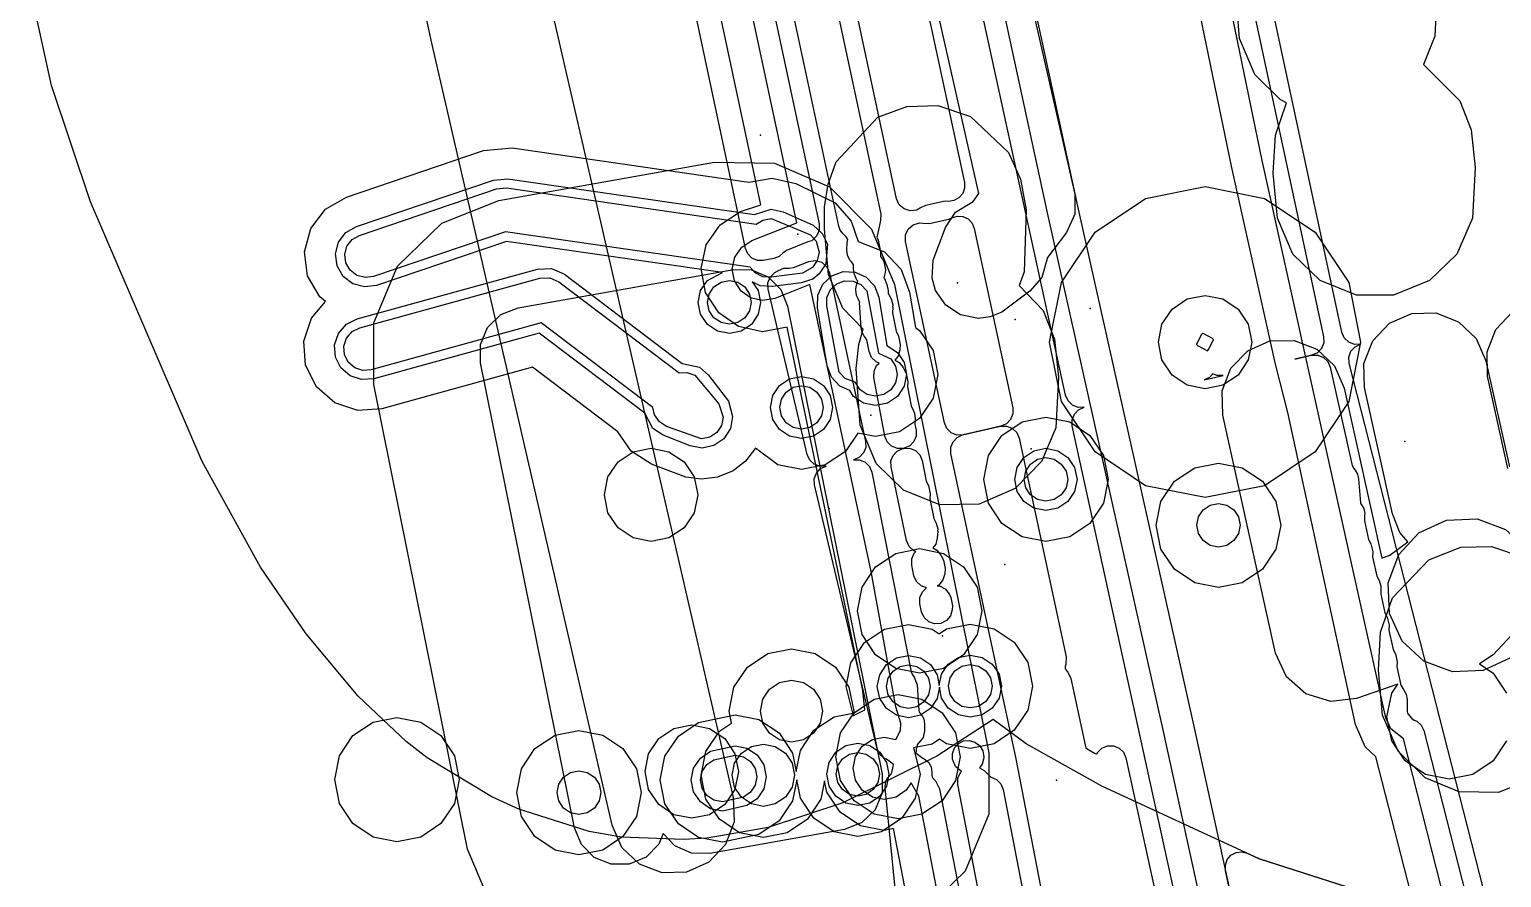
# Model space of a CAD drawing. Header units: metres. Extents: x 8738 to 9560, y -8972 to -7699.
# Drawn here: x 8852.32 to 8899.65, y -8761.87 to -8734.61 of the extents above; entities that cross this region are included whole.
import ezdxf

# ---------------------------------------------------------------- set-up
doc = ezdxf.new("R2010")
doc.units = ezdxf.units.M
for name, color, linetype in [('AI_GREENING_ALLOWED_ZONE', 4, 'Continuous'), ('AI_GREENING_EXCLUSIONS', 1, 'Continuous'), ('AI_GREENING_LAWN', 82, 'Continuous'), ('AI_GREENING_REJECTED', 6, 'Continuous')]:
    doc.layers.add(name, color=color, linetype=linetype)

msp = doc.modelspace()

# ---------------------------------------------------------------- linework, layer by layer
at = {"layer": 'AI_GREENING_ALLOWED_ZONE'}
msp.add_lwpolyline([(8895.988, -8785.51), (8890.772, -8761.656), (8890.766, -8761.472), (8890.827, -8761.299), (8890.947, -8761.16), (8891.109, -8761.073), (8891.291, -8761.05), (8891.469, -8761.095), (8891.834, -8761.263), (8891.863, -8761.275), (8894.944, -8762.261)], dxfattribs=at)
at = {"layer": 'AI_GREENING_EXCLUSIONS'}
for points in [[(8867.153, -8659.18), (8873.409, -8686.68), (8873.845, -8689.742), (8879.205, -8714.111), (8879.213, -8714.501), (8879.071, -8714.864), (8878.889, -8715.053), (8878.592, -8715.756), (8879.813, -8721.439), (8880.346, -8721.871), (8880.957, -8722.648), (8881.296, -8723.364), (8881.455, -8723.943), (8885.033, -8740.5), (8888.77, -8757.183), (8895.012, -8785.73)], [(8868.13, -8658.965), (8874.384, -8686.457), (8874.83, -8689.565), (8880.181, -8713.896), (8880.197, -8714.676), (8879.913, -8715.403), (8879.787, -8715.534), (8879.639, -8715.868), (8880.718, -8720.892), (8880.995, -8721.11), (8881.85, -8722.198), (8882.26, -8723.1), (8882.419, -8723.678), (8886.009, -8740.286), (8889.747, -8756.969), (8895.989, -8785.516)], [(8897.336, -8764.76), (8895.607, -8757.997), (8895.266, -8757.67), (8894.952, -8756.956), (8892.775, -8746.926), (8892.375, -8745.366), (8890.965, -8739.002), (8888.288, -8726.018), (8880.397, -8689.46), (8876.974, -8674.191)], [(8898.309, -8764.529), (8896.491, -8757.414), (8896.085, -8757.096), (8895.928, -8756.739), (8891.947, -8738.815), (8889.267, -8725.812), (8881.373, -8689.246), (8877.952, -8673.981)], [(8883.872, -8774.6), (8880.912, -8759.26), (8880.912, -8759.26), (8880.664, -8758.833), (8880.507, -8759.068), (8880.183, -8759.285), (8879.8, -8759.361), (8879.417, -8759.285), (8879.093, -8759.068), (8878.876, -8758.744), (8878.8, -8758.361), (8878.876, -8757.978), (8879.093, -8757.654), (8879.417, -8757.437), (8879.8, -8757.361), (8880.169, -8757.434), (8880.327, -8757.145), (8880.328, -8756.916), (8880.174, -8756.386), (8879.38, -8752.038), (8877.408, -8742.809), (8876.282, -8743.255), (8875.898, -8743.325), (8875.517, -8743.243), (8875.196, -8743.021), (8874.984, -8742.693), (8874.914, -8742.309), (8874.996, -8741.928), (8875.218, -8741.607), (8875.546, -8741.395), (8876.984, -8740.826), (8873.281, -8723.495)], [(8882.648, -8773.505), (8880.095, -8760.302), (8879.8, -8760.361), (8879.8, -8760.361), (8879.035, -8760.209), (8878.386, -8759.775), (8877.952, -8759.126), (8877.879, -8758.76), (8877.762, -8759.35), (8877.328, -8759.999), (8876.679, -8760.433), (8875.914, -8760.585), (8875.149, -8760.433), (8874.5, -8759.999), (8874.066, -8759.35), (8873.914, -8758.585), (8874.066, -8757.82), (8874.5, -8757.171), (8874.894, -8756.908), (8874.817, -8756.523), (8874.969, -8755.758), (8875.403, -8755.109), (8876.052, -8754.675), (8876.817, -8754.523), (8877.582, -8754.675), (8878.231, -8755.109), (8878.665, -8755.758), (8878.817, -8756.523), (8878.786, -8756.679), (8879.174, -8756.485), (8879.107, -8755.865), (8876.677, -8744.174), (8875.882, -8744.325), (8875.119, -8744.16), (8874.477, -8743.716), (8874.054, -8743.061), (8873.914, -8742.293), (8874.079, -8741.53), (8874.523, -8740.888), (8875.178, -8740.465), (8875.837, -8740.244), (8872.508, -8724.663)], [(8884.185, -8732.237), (8885.925, -8739.899), (8885.929, -8740.547), (8885.659, -8741.136), (8885.049, -8741.944), (8884.865, -8742.583), (8884.478, -8743.023), (8883.584, -8743.692), (8883.21, -8743.848), (8882.825, -8743.898), (8882.251, -8743.784), (8881.782, -8743.476), (8881.449, -8742.995), (8881.339, -8742.604), (8881.373, -8742.02), (8881.773, -8740.978), (8881.773, -8740.978), (8882.09, -8740.486), (8882.655, -8740.135), (8882.845, -8739.884), (8881.26, -8732.901)], [(8897.581, -8733.274), (8897.504, -8734.819), (8897.139, -8735.733), (8898.307, -8736.904), (8898.668, -8737.833), (8898.801, -8739.05), (8898.707, -8740.676), (8898.209, -8741.827), (8897.332, -8742.682), (8896.167, -8743.152), (8894.979, -8743.152), (8893.814, -8742.682), (8892.937, -8741.827), (8892.439, -8740.676), (8892.306, -8739.223), (8892.374, -8738.001), (8892.732, -8736.963), (8892.527, -8736.861), (8891.717, -8736.051), (8891.219, -8734.9), (8891.074, -8733)], [(8894.96, -8762.266), (8891.848, -8761.27), (8886.796, -8758.94), (8884.358, -8757.572), (8883.298, -8756.793), (8881.495, -8757.974), (8878.469, -8759.469), (8876.07, -8760.265), (8874.105, -8760.609), (8873.346, -8760.651), (8871.352, -8760.571), (8870.31, -8760.389), (8868.052, -8759.677), (8867.179, -8759.281), (8865.105, -8758.022), (8864.426, -8757.503), (8862.885, -8756.04), (8861.211, -8754.041), (8859.742, -8751.891), (8857.873, -8748.499), (8854.277, -8740.147), (8853.023, -8736.412), (8852.318, -8733.158)], [(8899.81, -8757.477), (8899.376, -8758.126), (8898.727, -8758.56), (8897.962, -8758.712), (8897.197, -8758.56), (8896.548, -8758.126), (8896.114, -8757.477), (8895.962, -8756.712), (8896.114, -8755.947), (8896.307, -8755.659), (8894.984, -8756.115), (8894.155, -8756.216), (8893.356, -8755.969), (8892.728, -8755.418), (8892.38, -8754.657), (8890.681, -8747.007), (8890.681, -8747.007), (8890.664, -8746.227), (8890.946, -8745.5), (8891.486, -8744.936), (8892.2, -8744.621), (8892.98, -8744.604), (8893.708, -8744.887), (8894.272, -8745.426), (8894.586, -8746.14), (8895.799, -8751.603), (8896.055, -8751.514), (8896.631, -8751.077), (8896.377, -8750.776), (8896.141, -8750.182), (8895.24, -8746.123), (8895.222, -8745.343), (8895.505, -8744.616), (8896.044, -8744.052), (8896.758, -8743.737), (8897.538, -8743.72), (8898.266, -8744.002), (8898.83, -8744.542), (8899.144, -8745.256), (8899.902, -8748.666)], [(8899.853, -8748.719), (8899.195, -8745.758), (8899.178, -8744.977), (8899.461, -8744.25), (8900, -8743.686)], [(8900.113, -8753.917), (8899.376, -8754.714), (8898.94, -8755.006), (8899.376, -8755.298), (8899.81, -8755.947)]]:
    msp.add_lwpolyline(points, dxfattribs=at)
for points in [[(8855.392, -8673.339), (8855.953, -8673.881), (8856.263, -8674.597), (8869.158, -8734.191), (8874.947, -8759.301), (8874.97, -8760.081), (8874.692, -8760.811), (8874.157, -8761.378), (8873.445, -8761.697), (8872.664, -8761.72), (8871.935, -8761.442), (8871.368, -8760.907), (8871.048, -8760.195), (8865.251, -8735.051), (8852.354, -8675.443), (8852.341, -8674.663), (8852.627, -8673.937), (8853.17, -8673.376), (8853.886, -8673.065), (8854.666, -8673.052), (8855.392, -8673.339)], [(8855.392, -8673.339), (8855.953, -8673.881), (8856.263, -8674.597), (8869.158, -8734.191), (8874.947, -8759.301), (8874.97, -8760.081), (8874.692, -8760.811), (8874.157, -8761.378), (8873.445, -8761.697), (8872.664, -8761.72), (8871.935, -8761.442), (8871.368, -8760.907), (8871.048, -8760.195), (8865.251, -8735.051), (8852.354, -8675.443), (8852.341, -8674.663), (8852.627, -8673.937), (8853.17, -8673.376), (8853.886, -8673.065), (8854.666, -8673.052), (8855.392, -8673.339)], [(8881.52, -8737.053), (8882.57, -8737.405), (8883.794, -8738.564), (8884.18, -8739.42), (8884.362, -8740.409), (8884.297, -8742.401), (8884.133, -8742.834), (8884.913, -8743.638), (8885.274, -8744.567), (8885.407, -8745.784), (8885.313, -8747.41), (8884.86, -8748.494), (8884.005, -8749.371), (8882.854, -8749.869), (8881.585, -8749.886), (8880.42, -8749.416), (8879.543, -8748.561), (8879.028, -8747.329), (8878.9, -8745.51), (8878.98, -8744.735), (8879.125, -8744.248), (8878.465, -8743.566), (8878.012, -8742.482), (8877.879, -8741.029), (8877.88, -8740.311), (8877.997, -8739.584), (8878.258, -8738.86), (8879.595, -8737.43), (8880.526, -8737.08), (8881.52, -8737.053)], [(8861.136, -8744.626), (8861.382, -8743.885), (8861.841, -8743.354), (8861.649, -8743.207), (8861.259, -8742.531), (8861.158, -8741.758), (8861.36, -8741.004), (8861.835, -8740.385), (8862.511, -8739.995), (8866.914, -8738.502), (8867.842, -8738.416), (8875.45, -8739.517), (8876.191, -8739.386), (8876.952, -8739.555), (8878.225, -8740.18), (8878.737, -8740.768), (8878.959, -8741.428), (8879.805, -8741.755), (8880.339, -8742.324), (8880.613, -8743.055), (8880.801, -8744.194), (8880.934, -8744.282), (8881.367, -8744.931), (8881.519, -8745.697), (8881.367, -8746.462), (8880.934, -8747.111), (8880.285, -8747.544), (8879.519, -8747.697), (8878.949, -8747.583), (8878.554, -8748.174), (8877.905, -8748.608), (8877.14, -8748.76), (8876.375, -8748.608), (8875.656, -8748.07), (8875.34, -8748.482), (8874.937, -8748.793), (8874.438, -8749.001), (8873.925, -8749.068), (8873.421, -8749.003), (8872.321, -8748.584), (8871.665, -8748.161), (8871.238, -8747.542), (8868.496, -8745.467), (8863.652, -8746.801), (8862.874, -8746.858), (8862.133, -8746.612), (8861.543, -8746.102), (8861.193, -8745.404), (8861.136, -8744.626)], [(8883.164, -8759.841), (8882.396, -8761.665), (8880.98, -8763.048), (8879.139, -8763.774), (8874.806, -8764.545), (8873.172, -8764.512), (8872.296, -8764.877), (8870.345, -8764.883), (8868.54, -8764.142), (8867.157, -8762.766), (8866.405, -8760.966), (8863.387, -8746.021), (8863.387, -8744.041), (8864.155, -8742.217), (8865.571, -8740.834), (8867.412, -8740.108), (8874.347, -8738.874), (8876.269, -8738.908), (8878.037, -8739.664), (8879.388, -8741.031), (8880.124, -8742.807), (8883.164, -8757.861), (8883.164, -8759.841)], [(8862.257, -8741.446), (8862.494, -8741.137), (8862.832, -8740.942), (8867.235, -8739.449), (8867.699, -8739.406), (8875.628, -8740.553), (8876.169, -8740.386), (8876.55, -8740.47), (8877.513, -8740.902), (8877.803, -8741.163), (8877.971, -8741.515), (8877.926, -8742.145), (8877.709, -8742.469), (8877.499, -8742.63), (8877.129, -8742.754), (8876.202, -8742.872), (8875.813, -8742.845), (8875.557, -8742.718), (8875.744, -8742.998), (8875.82, -8743.381), (8875.744, -8743.764), (8875.527, -8744.088), (8875.203, -8744.305), (8874.82, -8744.381), (8874.437, -8744.305), (8874.113, -8744.088), (8873.896, -8743.764), (8873.82, -8743.381), (8873.896, -8742.998), (8874.113, -8742.674), (8874.6, -8742.425), (8867.65, -8741.42), (8863.475, -8742.836), (8863.088, -8742.887), (8862.711, -8742.786), (8862.401, -8742.548), (8862.206, -8742.21), (8862.156, -8741.823), (8862.257, -8741.446)], [(8893.649, -8748.192), (8892.026, -8749.275), (8890.113, -8749.656), (8888.2, -8749.275), (8886.577, -8748.192), (8885.494, -8746.569), (8885.113, -8744.656), (8885.494, -8742.743), (8886.577, -8741.12), (8888.2, -8740.037), (8890.113, -8739.656), (8892.026, -8740.037), (8893.649, -8741.12), (8894.732, -8742.743), (8895.113, -8744.656), (8894.732, -8746.569), (8893.649, -8748.192)], [(8875.487, -8742.25), (8867.622, -8741.112), (8863.378, -8742.552), (8863.107, -8742.587), (8862.844, -8742.517), (8862.627, -8742.35), (8862.49, -8742.114), (8862.455, -8741.843), (8862.526, -8741.579), (8862.692, -8741.363), (8862.928, -8741.226), (8867.331, -8739.733), (8867.656, -8739.703), (8875.687, -8740.864), (8875.893, -8740.733), (8876.162, -8740.686), (8877.43, -8741.208), (8877.609, -8741.414), (8877.702, -8741.762), (8877.648, -8742.03), (8877.497, -8742.257), (8877.174, -8742.44), (8876.164, -8742.575), (8875.892, -8742.556), (8875.647, -8742.434), (8875.487, -8742.25)], [(8862.128, -8744.75), (8862.251, -8744.379), (8862.506, -8744.084), (8862.855, -8743.909), (8868.65, -8742.313), (8869.104, -8742.295), (8869.519, -8742.479), (8873.307, -8745.346), (8873.861, -8745.461), (8874.153, -8745.719), (8874.788, -8746.562), (8874.925, -8747.052), (8874.855, -8747.436), (8874.644, -8747.764), (8874.323, -8747.986), (8873.941, -8748.068), (8873.557, -8747.998), (8872.689, -8747.654), (8872.361, -8747.442), (8872.1, -8746.941), (8868.706, -8744.372), (8863.386, -8745.837), (8862.997, -8745.865), (8862.627, -8745.743), (8862.332, -8745.487), (8862.157, -8745.139), (8862.128, -8744.75)], [(8879.503, -8759.695), (8879.078, -8760.11), (8878.526, -8760.328), (8874.193, -8761.099), (8873.608, -8761.087), (8873.072, -8760.852), (8872.697, -8760.462), (8872.556, -8760.806), (8872.143, -8761.221), (8871.603, -8761.447), (8871.018, -8761.448), (8870.476, -8761.226), (8870.061, -8760.813), (8869.836, -8760.273), (8866.818, -8745.328), (8866.818, -8744.734), (8867.048, -8744.187), (8867.473, -8743.772), (8868.025, -8743.554), (8874.96, -8742.32), (8875.537, -8742.33), (8876.067, -8742.557), (8876.473, -8742.967), (8876.693, -8743.5), (8879.733, -8758.554), (8879.733, -8759.148), (8879.503, -8759.695)], [(8880.443, -8745.314), (8880.519, -8745.697), (8880.443, -8746.079), (8880.227, -8746.404), (8879.902, -8746.621), (8879.519, -8746.697), (8879.137, -8746.621), (8878.812, -8746.404), (8878.688, -8746.218), (8878.367, -8746.073), (8878.101, -8745.788), (8877.963, -8745.423), (8877.653, -8743.543), (8877.666, -8743.153), (8877.827, -8742.797), (8878.112, -8742.531), (8878.477, -8742.393), (8878.867, -8742.406), (8879.223, -8742.567), (8879.489, -8742.852), (8879.627, -8743.217), (8879.883, -8744.769), (8880.227, -8744.99), (8880.443, -8745.314)], [(8862.512, -8744.527), (8862.691, -8744.321), (8862.935, -8744.198), (8868.73, -8742.602), (8869.048, -8742.589), (8869.338, -8742.718), (8873.208, -8745.647), (8873.452, -8745.632), (8873.71, -8745.72), (8874.482, -8746.643), (8874.625, -8747.068), (8874.572, -8747.336), (8874.42, -8747.563), (8874.193, -8747.715), (8873.925, -8747.768), (8872.799, -8747.375), (8872.57, -8747.227), (8872.414, -8747.002), (8872.363, -8746.763), (8868.769, -8744.043), (8863.307, -8745.548), (8863.034, -8745.568), (8862.775, -8745.482), (8862.568, -8745.303), (8862.446, -8745.059), (8862.426, -8744.787), (8862.512, -8744.527)], [(8874.552, -8744.028), (8874.325, -8743.876), (8874.173, -8743.649), (8874.12, -8743.381), (8874.173, -8743.113), (8874.325, -8742.886), (8874.552, -8742.734), (8874.82, -8742.681), (8875.088, -8742.734), (8875.315, -8742.886), (8875.467, -8743.113), (8875.52, -8743.381), (8875.467, -8743.649), (8875.315, -8743.876), (8875.088, -8744.028), (8874.82, -8744.081), (8874.552, -8744.028)], [(8880.014, -8745.202), (8880.166, -8745.429), (8880.219, -8745.697), (8880.166, -8745.965), (8880.014, -8746.192), (8879.787, -8746.343), (8879.519, -8746.397), (8879.252, -8746.343), (8879.024, -8746.192), (8878.869, -8745.944), (8878.542, -8745.829), (8878.355, -8745.63), (8877.949, -8743.494), (8877.958, -8743.221), (8878.071, -8742.972), (8878.27, -8742.785), (8878.526, -8742.689), (8878.799, -8742.698), (8879.048, -8742.811), (8879.235, -8743.01), (8879.619, -8745.017), (8880.014, -8745.202)], [(8890.687, -8746.042), (8890.113, -8746.156), (8889.539, -8746.042), (8889.052, -8745.717), (8888.727, -8745.23), (8888.613, -8744.656), (8888.727, -8744.082), (8889.052, -8743.595), (8889.539, -8743.27), (8890.113, -8743.156), (8890.687, -8743.27), (8891.174, -8743.595), (8891.499, -8744.082), (8891.613, -8744.656), (8891.499, -8745.23), (8891.174, -8745.717), (8890.687, -8746.042)], [(8876.757, -8747.684), (8876.433, -8747.467), (8876.216, -8747.143), (8876.14, -8746.76), (8876.216, -8746.377), (8876.433, -8746.053), (8876.757, -8745.836), (8877.14, -8745.76), (8877.523, -8745.836), (8877.847, -8746.053), (8878.064, -8746.377), (8878.14, -8746.76), (8878.064, -8747.143), (8877.847, -8747.467), (8877.523, -8747.684), (8877.14, -8747.76), (8876.757, -8747.684)], [(8876.872, -8747.407), (8876.645, -8747.255), (8876.493, -8747.028), (8876.44, -8746.76), (8876.493, -8746.492), (8876.645, -8746.265), (8876.872, -8746.113), (8877.14, -8746.06), (8877.408, -8746.113), (8877.635, -8746.265), (8877.787, -8746.492), (8877.84, -8746.76), (8877.787, -8747.028), (8877.635, -8747.255), (8877.408, -8747.407), (8877.14, -8747.46), (8876.872, -8747.407)], [(8885.762, -8750.922), (8884.997, -8751.074), (8884.232, -8750.922), (8883.583, -8750.488), (8883.149, -8749.839), (8882.997, -8749.074), (8883.149, -8748.309), (8883.583, -8747.66), (8884.232, -8747.226), (8884.997, -8747.074), (8885.762, -8747.226), (8886.411, -8747.66), (8886.845, -8748.309), (8886.997, -8749.074), (8886.845, -8749.839), (8886.411, -8750.488), (8885.762, -8750.922)], [(8872.876, -8750.955), (8872.302, -8751.069), (8871.728, -8750.955), (8871.241, -8750.63), (8870.916, -8750.143), (8870.802, -8749.569), (8870.916, -8748.995), (8871.241, -8748.508), (8871.728, -8748.183), (8872.302, -8748.069), (8872.876, -8748.183), (8873.362, -8748.508), (8873.687, -8748.995), (8873.802, -8749.569), (8873.687, -8750.143), (8873.362, -8750.63), (8872.876, -8750.955)], [(8884.997, -8750.074), (8884.614, -8749.998), (8884.29, -8749.781), (8884.073, -8749.457), (8883.997, -8749.074), (8884.073, -8748.691), (8884.29, -8748.367), (8884.614, -8748.15), (8884.997, -8748.074), (8885.38, -8748.15), (8885.704, -8748.367), (8885.921, -8748.691), (8885.997, -8749.074), (8885.921, -8749.457), (8885.704, -8749.781), (8885.38, -8749.998), (8884.997, -8750.074)], [(8884.729, -8749.721), (8884.502, -8749.569), (8884.35, -8749.342), (8884.297, -8749.074), (8884.35, -8748.806), (8884.502, -8748.579), (8884.729, -8748.427), (8884.997, -8748.374), (8885.265, -8748.427), (8885.492, -8748.579), (8885.644, -8748.806), (8885.697, -8749.074), (8885.644, -8749.342), (8885.492, -8749.569), (8885.265, -8749.721), (8884.997, -8749.774), (8884.729, -8749.721)], [(8891.31, -8748.7), (8891.959, -8749.134), (8892.393, -8749.783), (8892.545, -8750.548), (8892.393, -8751.313), (8891.959, -8751.962), (8891.31, -8752.396), (8890.545, -8752.548), (8889.78, -8752.396), (8889.131, -8751.962), (8888.697, -8751.313), (8888.545, -8750.548), (8888.697, -8749.783), (8889.131, -8749.134), (8889.78, -8748.7), (8890.545, -8748.548), (8891.31, -8748.7)], [(8891.04, -8750.053), (8891.192, -8750.28), (8891.245, -8750.548), (8891.192, -8750.816), (8891.04, -8751.043), (8890.813, -8751.195), (8890.545, -8751.248), (8890.277, -8751.195), (8890.05, -8751.043), (8889.898, -8750.816), (8889.845, -8750.548), (8889.898, -8750.28), (8890.05, -8750.053), (8890.277, -8749.901), (8890.545, -8749.848), (8890.813, -8749.901), (8891.04, -8750.053)], [(8896.991, -8750.788), (8897.873, -8750.379), (8898.859, -8750.34), (8899.776, -8750.681), (8900.475, -8751.328), (8900.884, -8752.21), (8900.923, -8753.196), (8900.582, -8754.113), (8899.935, -8754.812), (8899.053, -8755.221), (8898.067, -8755.26), (8897.15, -8754.919), (8896.451, -8754.272), (8896.042, -8753.39), (8896.003, -8752.404), (8896.344, -8751.487), (8896.991, -8750.788)], [(8882.937, -8753.3), (8882.785, -8754.065), (8882.351, -8754.714), (8881.702, -8755.148), (8880.937, -8755.3), (8880.172, -8755.148), (8879.523, -8754.714), (8879.089, -8754.065), (8878.937, -8753.3), (8879.089, -8752.535), (8879.523, -8751.886), (8880.172, -8751.452), (8880.937, -8751.3), (8881.702, -8751.452), (8882.351, -8751.886), (8882.785, -8752.535), (8882.937, -8753.3)], [(8900.378, -8751.582), (8901.602, -8752.741), (8902.049, -8753.816), (8902.182, -8755.033), (8902.105, -8756.578), (8901.635, -8757.743), (8900.713, -8758.665), (8899.548, -8759.135), (8898.279, -8759.118), (8897.195, -8758.665), (8896.318, -8757.81), (8895.82, -8756.659), (8895.687, -8755.206), (8895.755, -8753.984), (8896.144, -8752.886), (8897.304, -8751.664), (8898.334, -8751.257), (8899.328, -8751.23), (8900.378, -8751.582)], [(8877.536, -8757.14), (8878.185, -8756.706), (8878.787, -8756.586), (8878.577, -8755.735), (8878.729, -8754.97), (8879.163, -8754.321), (8879.812, -8753.887), (8880.577, -8753.735), (8881.342, -8753.887), (8881.563, -8754.034), (8881.801, -8753.875), (8882.566, -8753.723), (8883.331, -8753.875), (8883.98, -8754.309), (8884.414, -8754.958), (8884.566, -8755.723), (8884.414, -8756.488), (8883.98, -8757.137), (8883.331, -8757.571), (8882.566, -8757.723), (8881.801, -8757.571), (8881.58, -8757.424), (8881.342, -8757.583), (8880.74, -8757.703), (8880.95, -8758.554), (8880.798, -8759.319), (8880.364, -8759.968), (8879.715, -8760.402), (8878.95, -8760.554), (8878.185, -8760.402), (8877.536, -8759.968), (8877.102, -8759.319), (8876.985, -8758.732), (8876.852, -8759.403), (8876.418, -8760.052), (8875.769, -8760.486), (8874.594, -8760.738), (8873.829, -8760.586), (8873.18, -8760.152), (8872.746, -8759.503), (8872.594, -8758.738), (8872.746, -8757.973), (8873.18, -8757.324), (8873.829, -8756.89), (8875.004, -8756.638), (8875.769, -8756.79), (8876.418, -8757.224), (8876.852, -8757.873), (8876.969, -8758.46), (8877.102, -8757.789), (8877.536, -8757.14)], [(8883.273, -8755.016), (8883.49, -8755.34), (8883.566, -8755.723), (8883.49, -8756.106), (8883.273, -8756.43), (8882.949, -8756.647), (8882.566, -8756.723), (8882.183, -8756.647), (8881.859, -8756.43), (8881.642, -8756.106), (8881.573, -8755.757), (8881.501, -8756.118), (8881.284, -8756.442), (8880.96, -8756.659), (8880.577, -8756.735), (8880.194, -8756.659), (8879.87, -8756.442), (8879.653, -8756.118), (8879.577, -8755.735), (8879.653, -8755.352), (8879.87, -8755.028), (8880.194, -8754.811), (8880.577, -8754.735), (8880.96, -8754.811), (8881.284, -8755.028), (8881.501, -8755.352), (8881.57, -8755.701), (8881.642, -8755.34), (8881.859, -8755.016), (8882.183, -8754.799), (8882.566, -8754.723), (8882.949, -8754.799), (8883.273, -8755.016)], [(8880.082, -8756.23), (8879.93, -8756.003), (8879.877, -8755.735), (8879.93, -8755.467), (8880.082, -8755.24), (8880.309, -8755.088), (8880.577, -8755.035), (8880.845, -8755.088), (8881.072, -8755.24), (8881.224, -8755.467), (8881.277, -8755.735), (8881.224, -8756.003), (8881.072, -8756.23), (8880.845, -8756.382), (8880.577, -8756.435), (8880.309, -8756.382), (8880.082, -8756.23)], [(8882.298, -8756.37), (8882.071, -8756.218), (8881.919, -8755.991), (8881.866, -8755.723), (8881.919, -8755.455), (8882.071, -8755.228), (8882.298, -8755.076), (8882.566, -8755.023), (8882.834, -8755.076), (8883.061, -8755.228), (8883.213, -8755.455), (8883.266, -8755.723), (8883.213, -8755.991), (8883.061, -8756.218), (8882.834, -8756.37), (8882.566, -8756.423), (8882.298, -8756.37)], [(8876.434, -8757.447), (8876.11, -8757.23), (8875.893, -8756.906), (8875.817, -8756.523), (8875.893, -8756.14), (8876.11, -8755.816), (8876.434, -8755.599), (8876.817, -8755.523), (8877.2, -8755.599), (8877.524, -8755.816), (8877.741, -8756.14), (8877.817, -8756.523), (8877.741, -8756.906), (8877.524, -8757.23), (8877.2, -8757.447), (8876.817, -8757.523), (8876.434, -8757.447)], [(8882.092, -8757.227), (8882.244, -8757.992), (8882.092, -8758.757), (8881.658, -8759.406), (8881.009, -8759.84), (8880.244, -8759.992), (8879.479, -8759.84), (8878.83, -8759.406), (8878.396, -8758.757), (8878.244, -8757.992), (8878.396, -8757.227), (8878.83, -8756.578), (8879.479, -8756.144), (8880.244, -8755.992), (8881.009, -8756.144), (8881.658, -8756.578), (8882.092, -8757.227)], [(8882.092, -8757.227), (8882.244, -8757.992), (8882.092, -8758.757), (8881.658, -8759.406), (8881.009, -8759.84), (8880.244, -8759.992), (8879.479, -8759.84), (8878.83, -8759.406), (8878.396, -8758.757), (8878.244, -8757.992), (8878.396, -8757.227), (8878.83, -8756.578), (8879.479, -8756.144), (8880.244, -8755.992), (8881.009, -8756.144), (8881.658, -8756.578), (8882.092, -8757.227)], [(8865.981, -8757.96), (8866.133, -8758.725), (8865.981, -8759.49), (8865.547, -8760.139), (8864.898, -8760.573), (8864.133, -8760.725), (8863.368, -8760.573), (8862.719, -8760.139), (8862.285, -8759.49), (8862.133, -8758.725), (8862.285, -8757.96), (8862.719, -8757.311), (8863.368, -8756.877), (8864.133, -8756.725), (8864.898, -8756.877), (8865.547, -8757.311), (8865.981, -8757.96)], [(8870.749, -8757.296), (8871.398, -8757.73), (8871.832, -8758.379), (8871.984, -8759.144), (8871.832, -8759.909), (8871.398, -8760.558), (8870.749, -8760.992), (8869.984, -8761.144), (8869.219, -8760.992), (8868.57, -8760.558), (8868.136, -8759.909), (8867.984, -8759.144), (8868.136, -8758.379), (8868.57, -8757.73), (8869.219, -8757.296), (8869.984, -8757.144), (8870.749, -8757.296)], [(8874.996, -8757.895), (8875.11, -8758.469), (8874.996, -8759.043), (8874.671, -8759.53), (8874.184, -8759.855), (8873.61, -8759.969), (8873.036, -8759.855), (8872.549, -8759.53), (8872.224, -8759.043), (8872.11, -8758.469), (8872.224, -8757.895), (8872.549, -8757.408), (8873.036, -8757.083), (8873.61, -8756.969), (8874.184, -8757.083), (8874.671, -8757.408), (8874.996, -8757.895)], [(8875.387, -8759.562), (8874.594, -8759.738), (8874.211, -8759.662), (8873.887, -8759.445), (8873.67, -8759.121), (8873.594, -8758.738), (8873.67, -8758.355), (8873.887, -8758.031), (8874.211, -8757.814), (8875.004, -8757.638), (8875.387, -8757.714), (8875.711, -8757.931), (8875.928, -8758.255), (8876.004, -8758.638), (8875.928, -8759.021), (8875.711, -8759.345), (8875.387, -8759.562)], [(8875.531, -8759.509), (8875.207, -8759.292), (8874.99, -8758.968), (8874.914, -8758.585), (8874.99, -8758.202), (8875.207, -8757.878), (8875.531, -8757.661), (8875.914, -8757.585), (8876.297, -8757.661), (8876.621, -8757.878), (8876.838, -8758.202), (8876.914, -8758.585), (8876.838, -8758.968), (8876.621, -8759.292), (8876.297, -8759.509), (8875.914, -8759.585), (8875.531, -8759.509)], [(8878.243, -8759.261), (8878.026, -8758.937), (8877.95, -8758.554), (8878.026, -8758.171), (8878.243, -8757.847), (8878.567, -8757.63), (8878.95, -8757.554), (8879.333, -8757.63), (8879.657, -8757.847), (8879.874, -8758.171), (8879.95, -8758.554), (8879.874, -8758.937), (8879.657, -8759.261), (8879.333, -8759.478), (8878.95, -8759.554), (8878.567, -8759.478), (8878.243, -8759.261)], [(8874.594, -8759.438), (8874.326, -8759.385), (8874.099, -8759.233), (8873.947, -8759.006), (8873.894, -8758.738), (8873.947, -8758.47), (8874.099, -8758.243), (8874.326, -8758.091), (8875.004, -8757.938), (8875.272, -8757.991), (8875.499, -8758.143), (8875.651, -8758.37), (8875.704, -8758.638), (8875.651, -8758.906), (8875.499, -8759.133), (8875.272, -8759.285), (8874.594, -8759.438)], [(8878.455, -8759.049), (8878.303, -8758.822), (8878.25, -8758.554), (8878.303, -8758.286), (8878.455, -8758.059), (8878.682, -8757.907), (8878.95, -8757.854), (8879.218, -8757.907), (8879.445, -8758.059), (8879.597, -8758.286), (8879.65, -8758.554), (8879.597, -8758.822), (8879.445, -8759.049), (8879.218, -8759.201), (8878.95, -8759.254), (8878.682, -8759.201), (8878.455, -8759.049)], [(8870.252, -8758.497), (8870.479, -8758.649), (8870.631, -8758.876), (8870.684, -8759.144), (8870.631, -8759.412), (8870.479, -8759.639), (8870.252, -8759.791), (8869.984, -8759.844), (8869.716, -8759.791), (8869.489, -8759.639), (8869.337, -8759.412), (8869.284, -8759.144), (8869.337, -8758.876), (8869.489, -8758.649), (8869.716, -8758.497), (8869.984, -8758.444), (8870.252, -8758.497)]]:
    msp.add_lwpolyline(points, close=True, dxfattribs=at)
at = {"layer": 'AI_GREENING_LAWN'}
for points in [[(8899.572, -8764.22), (8894.744, -8745.336), (8894.734, -8745.138), (8894.802, -8744.951), (8894.937, -8744.806), (8895.116, -8744.725), (8895.111, -8744.726), (8894.914, -8744.731), (8894.731, -8744.66), (8894.589, -8744.524), (8894.511, -8744.343), (8882.644, -8688.969), (8877.487, -8665.595)], [(8882.057, -8689.097), (8893.926, -8744.49), (8893.929, -8744.684), (8893.859, -8744.864), (8893.725, -8745.004), (8893.548, -8745.082), (8893.004, -8745.206), (8893.54, -8745.084), (8893.735, -8745.079), (8893.918, -8745.149), (8894.06, -8745.284), (8894.139, -8745.463), (8894.843, -8748.624), (8894.894, -8748.728), (8894.937, -8748.78), (8895.015, -8748.91), (8895.05, -8749.058), (8895.114, -8749.822), (8895.123, -8749.858), (8895.164, -8749.924), (8895.16, -8749.926), (8895.213, -8750.012), (8895.248, -8750.172), (8895.242, -8750.227), (8895.244, -8750.227), (8895.24, -8750.409), (8895.372, -8751.002), (8895.448, -8751.143), (8895.506, -8751.405), (8895.498, -8751.565), (8895.634, -8752.18), (8895.712, -8752.326), (8895.768, -8752.508), (8895.762, -8752.584), (8895.768, -8752.584), (8895.763, -8752.767), (8895.896, -8753.359), (8895.896, -8753.359), (8895.971, -8753.5), (8896.03, -8753.762), (8896.021, -8753.922), (8896.158, -8754.537), (8896.233, -8754.679), (8896.291, -8754.941), (8896.283, -8755.101), (8896.413, -8755.694), (8896.467, -8755.801), (8896.49, -8755.828), (8896.58, -8755.981), (8896.612, -8756.155), (8896.612, -8756.543), (8896.619, -8756.585), (8896.64, -8756.621), (8896.757, -8756.758), (8896.836, -8756.815), (8896.921, -8756.846), (8897.063, -8756.976), (8897.146, -8757.149), (8898.988, -8764.359)], [(8878.74, -8722.581), (8882.378, -8739.529), (8882.383, -8739.712), (8882.322, -8739.885), (8882.202, -8740.024), (8882.041, -8740.11), (8881.86, -8740.133), (8881.755, -8740.127), (8881.122, -8740.264), (8880.946, -8740.356), (8880.945, -8740.355), (8880.844, -8740.416), (8880.636, -8740.442), (8880.436, -8740.379), (8880.279, -8740.24), (8880.193, -8740.048), (8880.193, -8740.048), (8876.487, -8722.705)], [(8875.888, -8722.777), (8879.685, -8740.542), (8879.685, -8740.542), (8879.684, -8740.754), (8879.574, -8741.253), (8879.568, -8741.252), (8879.561, -8741.288), (8879.599, -8741.377), (8879.676, -8741.757), (8879.675, -8741.905), (8879.743, -8741.991), (8879.783, -8742.068), (8879.835, -8742.331), (8879.828, -8742.425), (8879.781, -8742.591), (8879.806, -8742.615), (8879.886, -8742.802), (8879.926, -8743.003), (8879.926, -8743.094), (8879.951, -8743.127), (8880.025, -8743.273), (8880.077, -8743.456), (8880.069, -8743.532), (8880.076, -8743.532), (8880.067, -8743.715), (8880.187, -8744.307), (8880.186, -8744.32), (8880.189, -8744.324), (8880.263, -8744.469), (8880.316, -8744.732), (8880.303, -8744.91), (8880.246, -8745.107), (8880.135, -8745.24), (8880.279, -8745.317), (8880.405, -8745.475), (8880.503, -8745.67), (8880.556, -8745.933), (8880.544, -8746.093), (8880.665, -8746.704), (8880.743, -8746.869), (8880.737, -8746.872), (8880.774, -8746.94), (8880.796, -8747.128), (8880.784, -8747.293), (8880.823, -8747.487), (8880.823, -8747.679), (8880.752, -8747.857), (8880.618, -8747.994), (8880.443, -8748.072), (8880.423, -8748.077), (8880.223, -8748.081), (8880.038, -8748.007), (8879.896, -8747.866), (8879.82, -8747.681), (8879.467, -8745.793), (8879.471, -8745.59), (8879.555, -8745.406), (8879.636, -8745.333), (8879.537, -8745.296), (8879.39, -8745.154), (8879.312, -8744.965), (8879.252, -8744.642), (8879.252, -8744.627), (8879.24, -8744.609), (8879.204, -8744.529), (8879.159, -8744.47), (8879.088, -8744.341), (8879.057, -8744.197), (8879.006, -8743.384), (8879.01, -8743.359), (8879.003, -8743.352), (8878.96, -8743.277), (8878.966, -8743.273), (8878.908, -8743.165), (8878.887, -8742.976), (8878.897, -8742.859), (8878.945, -8742.697), (8878.917, -8742.67), (8878.838, -8742.481), (8878.806, -8742.31), (8878.809, -8742.168), (8878.732, -8742.066), (8878.728, -8742.057), (8878.709, -8742.034), (8878.622, -8741.874), (8878.598, -8741.694), (8878.61, -8741.452), (8878.633, -8741.362), (8878.578, -8741.279), (8878.478, -8741.183), (8878.387, -8741.065), (8878.335, -8740.927), (8874.518, -8723.062)], [(8873.924, -8723.157), (8877.707, -8740.86), (8877.707, -8740.86), (8877.708, -8741.068), (8877.623, -8741.258), (8877.469, -8741.398), (8877.347, -8741.437), (8876.657, -8741.71), (8876.544, -8741.796), (8876.419, -8741.909), (8876.246, -8741.974), (8875.911, -8742.034), (8875.72, -8742.031), (8875.544, -8741.957), (8875.409, -8741.822), (8875.334, -8741.646), (8872.063, -8726.221)], [(8893.884, -8784.103), (8885.846, -8747.348), (8885.842, -8747.154), (8885.912, -8746.973), (8886.046, -8746.832), (8886.223, -8746.753), (8886.232, -8746.751), (8886.036, -8746.757), (8885.853, -8746.686), (8885.711, -8746.55), (8885.632, -8746.37), (8880.784, -8724.147)], [(8880.499, -8765.772), (8879.824, -8758.993), (8879.836, -8758.824), (8879.903, -8758.669), (8880.019, -8758.546), (8880.022, -8758.543), (8880.046, -8758.497), (8880.08, -8758.359), (8880.081, -8758.299), (8880.094, -8758.239), (8880.094, -8758.239), (8880, -8758.163), (8879.999, -8758.165), (8879.877, -8758.072), (8879.788, -8758.037), (8879.649, -8757.905), (8879.57, -8757.731), (8877.557, -8749.248), (8877.55, -8749.052), (8877.619, -8748.868), (8877.753, -8748.725), (8877.931, -8748.645), (8877.924, -8748.647), (8877.73, -8748.652), (8877.548, -8748.584), (8877.407, -8748.451), (8877.326, -8748.275), (8876.065, -8742.962), (8876.06, -8742.758), (8876.136, -8742.568), (8876.282, -8742.425), (8876.397, -8742.352), (8876.567, -8742.283), (8876.74, -8742.28), (8876.877, -8742.265), (8877.37, -8742.07), (8877.583, -8742.036), (8877.79, -8742.094), (8877.954, -8742.235), (8878.043, -8742.431), (8879.201, -8747.85), (8879.204, -8748.043), (8879.133, -8748.223), (8879, -8748.363), (8878.823, -8748.442), (8878.806, -8748.446), (8879.001, -8748.442), (8879.185, -8748.515), (8879.327, -8748.654), (8879.404, -8748.837), (8880.67, -8755.259), (8880.711, -8755.353), (8880.766, -8755.432), (8880.855, -8755.683), (8880.915, -8756.508), (8880.924, -8756.544), (8880.942, -8756.576), (8880.984, -8756.626), (8881.068, -8756.776), (8881.097, -8756.946), (8881.095, -8757.154), (8881.046, -8757.367), (8880.91, -8757.539), (8880.885, -8757.559), (8880.863, -8757.604), (8880.828, -8757.744), (8880.827, -8757.804), (8880.814, -8757.864), (8880.908, -8757.939), (8880.909, -8757.938), (8881.038, -8758.036), (8881.084, -8758.053), (8881.217, -8758.167), (8881.303, -8758.319), (8881.331, -8758.493), (8881.329, -8758.593), (8881.337, -8758.638), (8881.362, -8758.677), (8881.449, -8758.769), (8881.578, -8759.019), (8884.547, -8774.373)], [(8891.032, -8794.215), (8884.042, -8758.062), (8884.041, -8758.058), (8881.942, -8748.236), (8881.939, -8748.042), (8882.01, -8747.862), (8882.143, -8747.723), (8882.32, -8747.644), (8883.54, -8747.366), (8883.736, -8747.36), (8883.92, -8747.432), (8884.061, -8747.568), (8884.14, -8747.748), (8885.646, -8754.775), (8885.64, -8755.009), (8885.618, -8755.092), (8885.616, -8755.146), (8885.639, -8755.194), (8885.7, -8755.271), (8885.796, -8755.476), (8886.265, -8757.658), (8886.285, -8757.702), (8886.321, -8757.735), (8886.584, -8757.887), (8886.622, -8757.9), (8886.622, -8757.9), (8886.651, -8757.871), (8886.658, -8757.859), (8886.794, -8757.719), (8886.973, -8757.642), (8887.168, -8757.638), (8887.349, -8757.71), (8887.489, -8757.845), (8887.567, -8758.023), (8893.918, -8787.061)], [(8885.151, -8774.334), (8882.163, -8758.884), (8882.168, -8758.673), (8882.259, -8758.482), (8882.285, -8758.461), (8882.246, -8758.448), (8882.093, -8758.309), (8882.01, -8758.12), (8881.999, -8758.067), (8881.995, -8757.881), (8882.059, -8757.707), (8882.183, -8757.568), (8882.348, -8757.484), (8882.533, -8757.466), (8882.712, -8757.517), (8882.86, -8757.629), (8882.872, -8757.643), (8882.969, -8757.804), (8883, -8757.99), (8882.999, -8758.029), (8882.952, -8758.23), (8882.865, -8758.343), (8883.009, -8758.437), (8883.19, -8758.62), (8883.228, -8758.646), (8883.235, -8758.647), (8883.412, -8758.724), (8883.547, -8758.862), (8883.619, -8759.041), (8890.461, -8794.418)]]:
    msp.add_lwpolyline(points, dxfattribs=at)
for points in [[(8883.933, -8746.964), (8883.863, -8747.144), (8883.729, -8747.284), (8883.552, -8747.363), (8882.333, -8747.641), (8882.137, -8747.646), (8881.953, -8747.575), (8881.811, -8747.438), (8881.733, -8747.258), (8880.487, -8741.424), (8880.487, -8741.215), (8880.573, -8741.024), (8880.729, -8740.884), (8880.929, -8740.822), (8881.049, -8740.836), (8881.248, -8740.847), (8881.881, -8740.711), (8881.972, -8740.663), (8882.147, -8740.609), (8882.33, -8740.622), (8882.496, -8740.699), (8882.623, -8740.832), (8882.693, -8741.001), (8883.93, -8746.77), (8883.933, -8746.964)], [(8890.389, -8744.572), (8890.357, -8744.546), (8890.069, -8744.392), (8890.029, -8744.38), (8890.003, -8744.412), (8889.849, -8744.7), (8889.837, -8744.74), (8889.869, -8744.766), (8890.194, -8744.94), (8890.2, -8744.928), (8890.223, -8744.9), (8890.377, -8744.612), (8890.389, -8744.572)], [(8890.081, -8745.873), (8890.695, -8745.733), (8890.492, -8745.736), (8890.367, -8745.684), (8890.252, -8745.799), (8890.081, -8745.873)], [(8881.363, -8751.278), (8881.492, -8751.346), (8881.62, -8751.506), (8881.704, -8751.672), (8881.757, -8751.935), (8881.744, -8752.109), (8881.688, -8752.304), (8881.56, -8752.461), (8881.503, -8752.49), (8881.574, -8752.495), (8881.755, -8752.59), (8881.882, -8752.75), (8881.944, -8752.873), (8881.997, -8753.136), (8881.987, -8753.263), (8881.932, -8753.458), (8881.803, -8753.615), (8881.623, -8753.708), (8881.42, -8753.721), (8881.229, -8753.653), (8881.081, -8753.515), (8881, -8753.329), (8880.947, -8753.079), (8880.946, -8752.875), (8881.028, -8752.687), (8881.162, -8752.562), (8880.986, -8752.499), (8880.837, -8752.361), (8880.756, -8752.175), (8880.684, -8751.835), (8880.684, -8751.631), (8880.765, -8751.443), (8880.82, -8751.393), (8880.75, -8751.369), (8880.6, -8751.23), (8880.517, -8751.043), (8880.018, -8748.674), (8880.015, -8748.48), (8880.086, -8748.301), (8880.219, -8748.161), (8880.396, -8748.083), (8880.416, -8748.078), (8880.614, -8748.073), (8880.799, -8748.146), (8880.941, -8748.284), (8881.018, -8748.467), (8881.151, -8749.128), (8881.224, -8749.271), (8881.276, -8749.534), (8881.265, -8749.694), (8881.391, -8750.329), (8881.466, -8750.477), (8881.518, -8750.659), (8881.51, -8750.735), (8881.517, -8750.736), (8881.506, -8750.963), (8881.454, -8751.161), (8881.363, -8751.278)]]:
    msp.add_lwpolyline(points, close=True, dxfattribs=at)
at = {"layer": 'AI_GREENING_REJECTED'}
for p in [(8875.82, -8738.01), (8877.02, -8741.19), (8882.15, -8742.75), (8886.42, -8743.58), (8884.01, -8743.93), (8879.37, -8747.01), (8884.52, -8748.09), (8896.54, -8747.85), (8878.03, -8750.01), (8883.68, -8751.81), (8881.67, -8754.1), (8885.34, -8758.74)]:
    msp.add_point(p, dxfattribs=at)

doc.saveas('drawing.dxf')
